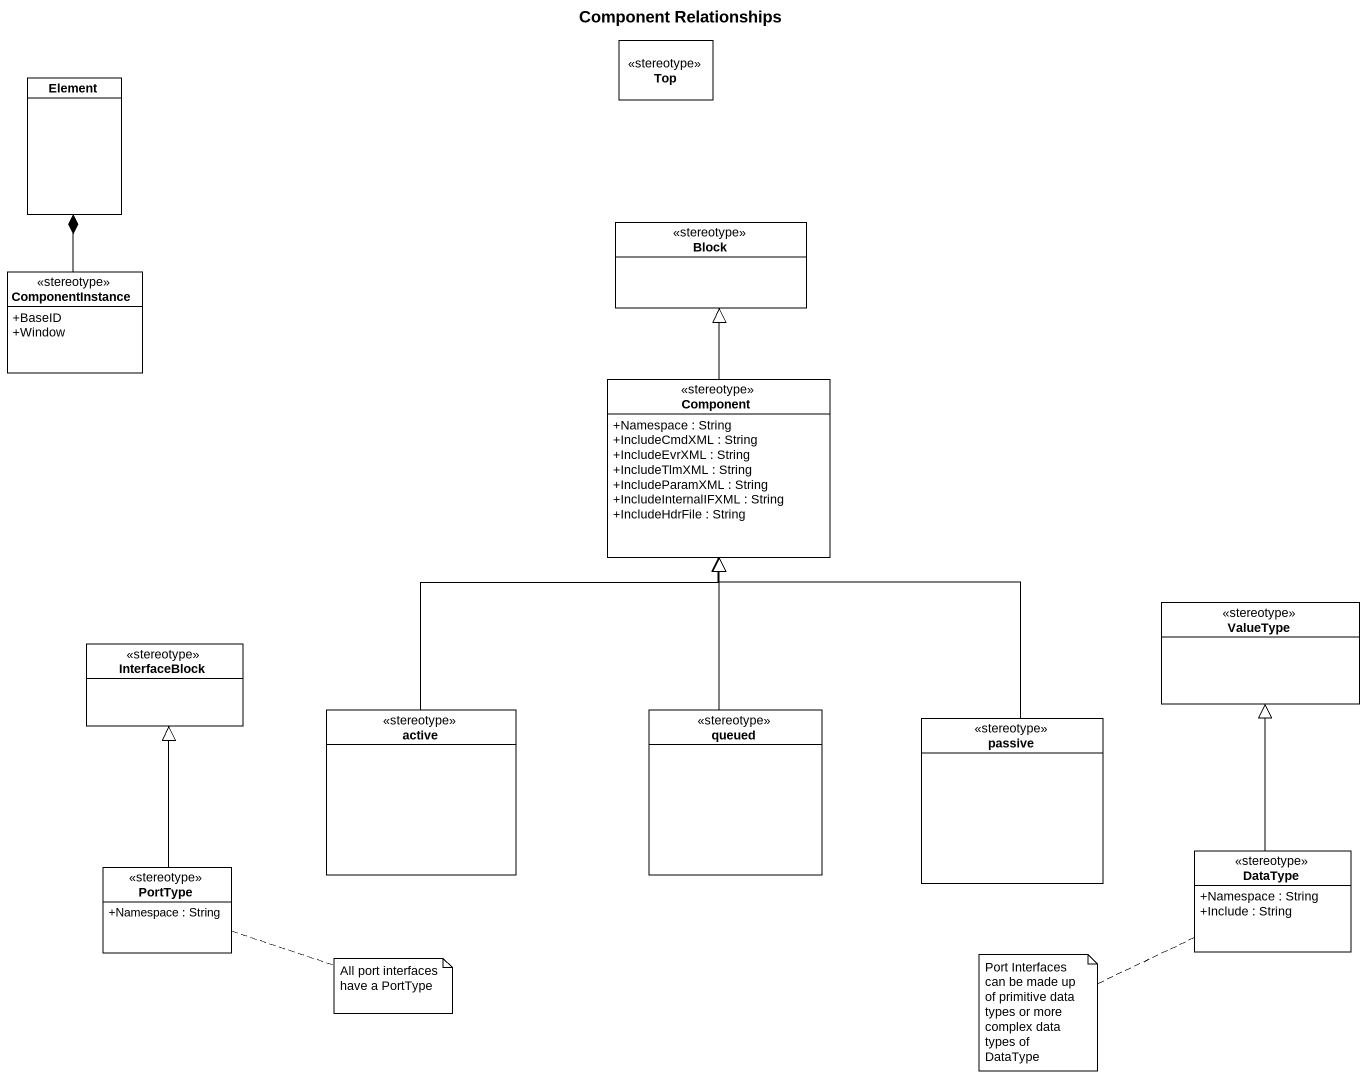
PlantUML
@startuml
title Component Relationships
hide circle
hide empty members
skinparam classAttributeIconSize 0
class "Top" as Top_ <<stereotype>>
class Element
class Block <<stereotype>>
class ComponentInstance <<stereotype>> {
  +BaseID
  +Window
}
class "Component" as Component_ <<stereotype>> {
  +Namespace : String
  +IncludeCmdXML : String
  +IncludeEvrXML : String
  +IncludeTlmXML : String
  +IncludeParamXML : String
  +IncludeInternalIFXML : String
  +IncludeHdrFile : String
}
class ValueType <<stereotype>>
class InterfaceBlock <<stereotype>>
class active <<stereotype>>
class queued <<stereotype>>
class passive <<stereotype>>
class PortType <<stereotype>> {
  +Namespace : String
}
class DataType <<stereotype>> {
  +Namespace : String
  +Include : String
}
ComponentInstance -up-* Element
Component_ -up-|> Block
active -up-|> Component_
queued -up-|> Component_
passive -up-|> Component_
PortType -up-|> InterfaceBlock
DataType -up-|> ValueType
note right of PortType : All port interfaces have a PortType
note left of DataType : Port Interfaces can be made up of primitive data types or more complex data types of DataType
@enduml
